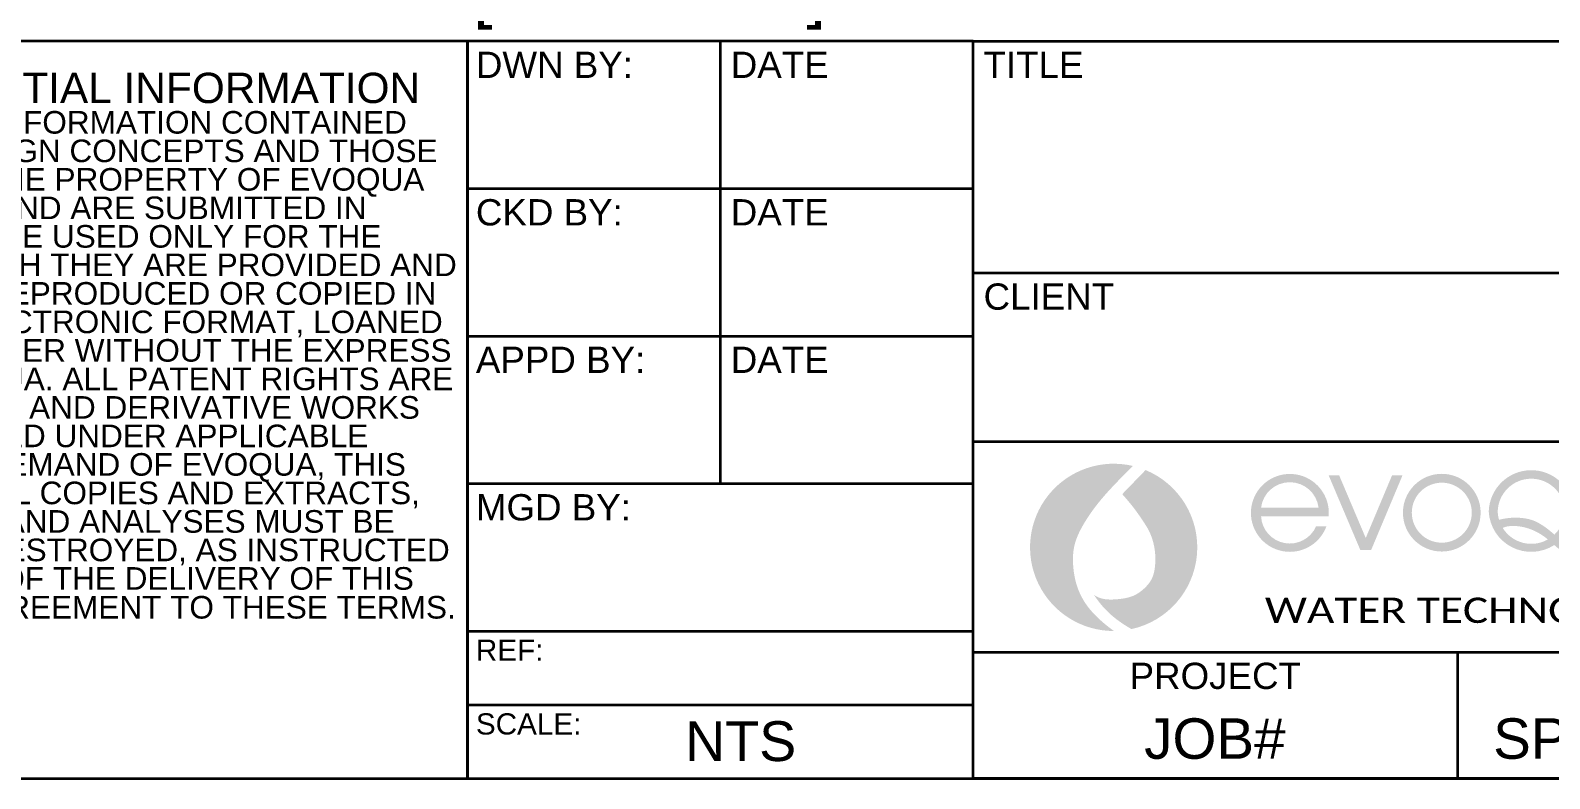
# Model space of a CAD drawing. Header units: inches. Extents: x 15 to 402, y 6 to 261.
# Drawn here: x 291.9 to 346, y 6 to 32.6 of the extents above; entities that cross this region are included whole.
import ezdxf
from ezdxf.enums import TextEntityAlignment as Align

# ---------------------------------------------------------------- set-up
doc = ezdxf.new("R2010")
doc.units = ezdxf.units.IN
doc.header["$LTSCALE"] = 12
doc.header["$MEASUREMENT"] = 0
doc.layers.get('0').update_dxf_attribs({"lineweight": 25})
for name, color, linetype, lineweight in [('Border', 7, 'Continuous', 35), ('Dimension (ANSI)', 7, 'Continuous', 25), ('Hatch', 7, 'Continuous', 18), ('Title', 7, 'Continuous', 35)]:
    doc.layers.add(name, color=color, linetype=linetype, lineweight=lineweight)
doc.styles.add('MEMCOR Medium', font='arial.ttf')
doc.styles.add('Standard A-B-C', font='arial.ttf')
doc.styles.add('Standard D-E', font='arial.ttf')
doc.styles.add('Text Style175', font='arial.ttf')
doc.styles.add('Text Style176', font='arial.ttf')
doc.styles.add('Text Style234', font='arial.ttf')
doc.styles.add('Text Style238', font='arial.ttf')
doc.styles.add('Text Style5', font='arial.ttf')
doc.dimstyles.new('Default (ANSI)', dxfattribs={"dimscale": 12, "dimtxt": 0.1500000059604645, "dimasz": 0.09842519462108612, "dimexe": 0.125, "dimexo": 0.0625, "dimgap": 0.03149606299212598, "dimtad": 0, "dimtih": 1, "dimtoh": 1, "dimdec": 4, "dimrnd": 1e-08, "dimzin": 3, "dimdsep": 46, "dimlunit": 5, "dimtxsty": 'MEMCOR Medium', "dimcen": 0.09, "dimdle": 0.3937007874015748, "dimclrd": 256, "dimclre": 256, "dimclrt": 256, "dimadec": 0, "dimazin": 1, "dimtfac": 0.800000011920929, "dimtofl": 0, "dimtmove": 0, "dimatfit": 3, "dimfxl": 1, "dimfrac": 1, "dimtolj": 1, "dimtzin": 4, "dimlwd": -1, "dimlwe": -1, "dimarcsym": 0})

# ---------------------------------------------------------------- blocks, each defined once
blk = doc.blocks.new('Borders 22x34_D')
at = {"layer": 'Border'}
blk.add_line((1.25, 0.4999999999999998), (33.5, 0.4999999999999999), dxfattribs=at)
blk = doc.blocks.new('Title Blocks D-E')
at = {"layer": 'Hatch'}
h = blk.add_hatch(color=256, dxfattribs=at)
edge = h.paths.add_edge_path()
edge.add_arc((19.98189101367876, 9.943906092784042), 0.2480719103066371, 76.67904422196989, 270.1894755167525)
edge.add_spline(control_points=[(19.98271137895041, 9.695835538940974), (19.95345309105183, 9.716895074018595), (19.90706101172811, 9.757582681646385), (19.87700493049096, 9.809075822364122), (19.86340140199017, 9.859645821546861), (19.85905807307129, 9.913599619973075), (19.86446310478937, 9.954909505000881), (19.8816433844362, 9.996605463722519), (19.91586083952322, 10.05094746716277), (19.94824109578481, 10.09215870240479), (19.99280924253348, 10.13969271243175), (20.03904818574205, 10.18530354588766)], knot_values=[1, 1, 1, 1, 1, 2, 3, 4, 5, 6, 7, 8, 9, 9, 9, 9, 9], degree=4, periodic=0)
h = blk.add_hatch(color=256, dxfattribs=at)
edge = h.paths.add_edge_path()
edge.add_line((20.07652725733046, 10.17321735301929), (20.00727756033102, 10.10174476056733))
edge.add_spline(control_points=[(20.00727756033102, 10.10174476056733), (20.03914590152676, 10.06589463365678), (20.06205326464902, 10.03231709591344), (20.07977724453722, 10.00633734431644), (20.09291840155609, 9.982728954174325), (20.10645438168407, 9.938139373098876), (20.10645438168407, 9.885254681356948), (20.0973312580813, 9.844655972069827), (20.06500654201578, 9.813293603220147), (20.03456712345327, 9.793429472069839), (19.98866453348985, 9.788065841916373), (19.94298954232558, 9.788065841916373), (19.92328802309256, 9.80336153764499)], knot_values=[1, 1, 1, 1, 1, 2, 3, 4, 5, 6, 7, 8, 9, 10, 10, 10, 10, 10], degree=4, periodic=0)
edge.add_spline(control_points=[(19.92328802309256, 9.80336153764499), (19.94541699423018, 9.76971769391496), (19.96808223500112, 9.745075690320038), (19.99617440364807, 9.723795472653753), (20.03456712345327, 9.701491365215341)], knot_values=[1, 1, 1, 1, 1, 2, 2, 2, 2, 2], degree=4, periodic=0)
edge.add_arc((19.98189101367876, 9.943906092784042), 0.248071910306636, 282.2596405573036, 427.574169988247)
h = blk.add_hatch(color=256, dxfattribs=at)
edge = h.paths.add_edge_path(flags=0)
edge.add_arc((20.50451582386743, 10.0511933714257), 0.08593673129867534, 6.776661522110381, 173.2233384778896)
edge.add_line((20.41917947616973, 10.06133386194242), (20.58985217156513, 10.06133386194242))
edge = h.paths.add_edge_path()
edge.add_arc((20.50465952519584, 10.04614204808804), 0.1155461320437756, 354.8678353908406, 699.9288679324424)
edge.add_line((20.61318822665002, 10.00648817575572), (20.58256276585194, 10.00648817575572))
edge.add_arc((20.50435126089575, 10.04054076796844), 0.0853030980909805, 183.1818174345895, 336.47212022216326, ccw=False)
edge.add_line((20.41917966361967, 10.035806049248), (20.61974243338927, 10.035806049248))
blk.add_hatch(color=256, dxfattribs=at).paths.add_polyline_path([(20.83882920677774, 10.1574384630601), (20.74579721742829, 9.936036758994819), (20.71370478699376, 9.936036758994819), (20.61974243338927, 10.1574384630601), (20.65090274812042, 10.1574384630601), (20.72975100221102, 9.971649823795975), (20.80781854366126, 10.1574384630601)])
h = blk.add_hatch(color=256, dxfattribs=at)
edge = h.paths.add_edge_path(flags=0)
edge.add_arc((20.95540742271109, 10.04673761102746), 0.08898218991667346, 0, 360)
edge = h.paths.add_edge_path()
edge.add_arc((20.95540742271109, 10.04673761102746), 0.1152627050413219, 0, 360)
h = blk.add_hatch(color=256, dxfattribs=at)
edge = h.paths.add_edge_path(flags=0)
edge.add_spline(control_points=[(21.28965365755471, 9.98179292378984), (21.28703241586095, 9.983963055464308), (21.27929868501237, 9.99042403830512), (21.26621666323003, 10.00148305775575), (21.24874244271965, 10.01314764377143), (21.21811683598544, 10.03074535794635), (21.17310424011757, 10.03358443398824), (21.14717791512313, 10.03074535794635), (21.12528978030135, 10.02579253233809)], knot_values=[-5.52597164909316, -5.52597164909316, -5.52597164909316, -5.52597164909316, -5.52597164909316, -5, -4, -3, -2, -1, -1, -1, -1, -1], degree=4, periodic=0)
edge.add_arc((21.2209285947543, 10.05406190907489), 0.09972933616068584, 182.5887102984282, 196.466876723726, ccw=False)
edge.add_arc((21.22092859475428, 10.04792371726015), 0.09964095679554646, 0.9395147463749254, 179.0604852533602, ccw=False)
edge.add_arc((21.2209285947543, 10.05406190907489), 0.09972933616068579, 313.56015868189434, 357.4112897013063, ccw=False)
edge = h.paths.add_edge_path(flags=0)
edge.add_spline(control_points=[(21.13623384771224, 10.00140509266396), (21.14717791512313, 10.00653126271307), (21.16403102746299, 10.00775959704101), (21.18778228260108, 10.00775959704101), (21.22362858241822, 9.997574353673063), (21.24871627221788, 9.983693987986738), (21.26100620248021, 9.974763794409442), (21.26795225583187, 9.96919300850959), (21.27019188039856, 9.967349342635039)], knot_values=[-5.475496917830196, -5.475496917830196, -5.475496917830196, -5.475496917830196, -5.475496917830196, -4.475496917830196, -3.475496917830196, -2.475496917830196, -1.475496917830196, -1, -1, -1, -1, -1], degree=4, periodic=0)
edge.add_arc((21.2209285947543, 10.05406190907489), 0.09972933616068583, 211.8702374822789, 299.6018442750251, ccw=False)
edge = h.paths.add_edge_path()
edge.add_line((21.34298238841649, 9.955344151221507), (21.34298238841649, 9.930594838847103))
edge.add_spline(control_points=[(21.34298238841649, 9.930594838847103), (21.32558160767466, 9.930594838847103), (21.3124251213407, 9.931839985738108), (21.30160919742674, 9.939822479466438), (21.29240971520882, 9.947892082317136), (21.28922983792888, 9.950733973171527)], knot_values=[6.426385496155728, 6.426385496155728, 6.426385496155728, 6.426385496155728, 6.426385496155728, 7.426385496155728, 8, 8, 8, 8, 8], degree=4, periodic=0)
edge.add_arc((21.22080332029925, 10.05690955693937), 0.1263148562258648, 183.1672639838756, 302.80039011630686, ccw=False)
edge.add_arc((21.22092859475428, 10.04648217173905), 0.1262942701338117, 2.941242516077807, 178.4353925870931, ccw=False)
edge.add_arc((21.22080332029925, 10.05690955693937), 0.1263148562258648, 314.2285574218731, 358.2093711192952, ccw=False)
edge.add_spline(control_points=[(21.30891075433669, 9.966396999961352), (21.31059179566335, 9.965135118110556), (21.31622790101721, 9.961063967666211), (21.32196975317009, 9.957773353566468), (21.33082036812931, 9.95499168933311), (21.34298238841649, 9.955344151221507)], knot_values=[6.585199874805888, 6.585199874805888, 6.585199874805888, 6.585199874805888, 6.585199874805888, 7, 8, 8, 8, 8, 8], degree=4, periodic=0)
at = {"layer": 'Title'}
for p, q in [((18.06458223216816, 11.4454762342088), (15.25208223216816, 11.4454762342088)), ((19.56458223216816, 11.4454762342088), (18.06458223216816, 11.4454762342088)), ((18.06458223216816, 11.4454762342088), (18.06458223216816, 9.257976234208797)), ((18.06458223216816, 9.257976234208797), (18.06458223216816, 11.4454762342088)), ((18.81458223216816, 11.4454762342088), (18.81458223216816, 10.1329762342088)), ((19.56458223216816, 11.4454762342088), (25.75208223216816, 11.4454762342088)), ((19.56458223216816, 9.257976234208797), (19.56458223216816, 11.4454762342088)), ((19.56458223216816, 9.257976234208797), (19.56458223216816, 11.4454762342088)), ((18.06458223216816, 11.0079762342088), (19.56458223216816, 11.0079762342088)), ((19.56458223216816, 10.7579762342088), (25.75208223216816, 10.7579762342088)), ((18.06458223216816, 10.5704762342088), (19.56458223216816, 10.5704762342088)), ((19.56458223216816, 10.2579762342088), (25.75208223216816, 10.2579762342088)), ((18.06458223216816, 10.1329762342088), (19.56458223216816, 10.1329762342088)), ((18.06458223216816, 9.695476234208797), (19.56458223216816, 9.695476234208797)), ((19.56458223216816, 9.632976234208797), (25.75208223216816, 9.632976234208797)), ((21.00208223216816, 9.632976234208797), (21.00208223216816, 9.257976234208797)), ((18.06458223216816, 9.476726234208797), (19.56458223216816, 9.476726234208797)), ((15.25208223216816, 9.257976234208797), (18.06458223216816, 9.257976234208797)), ((18.06458223216816, 9.257976234208797), (19.56458223216816, 9.257976234208797)), ((25.75208223216816, 9.257976234208797), (19.56458223216816, 9.257976234208797))]:
    blk.add_line(p, q, dxfattribs=at)
for s, insert, char_height, attachment_point, style in [('\\fArial|b0|i0;\\H0.0780;DWN BY:', (18.08958223216816, 11.4142262342088), 0.07799999920401986, 1, 'Standard A-B-C'), ('\\fArial|b0|i0;\\H0.0780;DATE', (18.84583223216816, 11.4142262342088), 0.07799999920401986, 1, 'Standard A-B-C'), ('\\fArial|b0|i0;\\H0.0780;TITLE', (19.59583223216816, 11.4142262342088), 0.07799999920401986, 1, 'Standard A-B-C'), ('\\fArial|b0|i0;\\H0.0780;CKD BY:', (18.08958223216816, 10.9767262342088), 0.07799999920401986, 1, 'Standard A-B-C'), ('\\fArial|b0|i0;\\H0.0780;DATE', (18.84583223216816, 10.9767262342088), 0.07799999920401986, 1, 'Standard A-B-C'), ('\\fArial|b0|i0;\\H0.0780;CLIENT', (19.59583223216816, 10.7267262342088), 0.07799999920401986, 1, 'Standard A-B-C'), ('\\fArial|b0|i0;\\H0.0780;DATE', (18.84583223216816, 10.5392262342088), 0.07799999920401986, 1, 'Standard A-B-C'), ('\\fArial|b0|i0;\\H0.0780;MGD BY:', (18.08958223216816, 10.1017262342088), 0.07799999920401986, 1, 'Standard A-B-C'), ('\\fCalibri|b0|i0;\\W1.20;\\H0.0750;WATER TECHNOLOGIES', (21.77234922199468, 9.794773761189376), 0.07500000239357234, 3, 'Standard D-E'), ('\\fArial|b0|i0;\\H0.0630;REF:', (18.08958223216816, 9.670476234208797), 0.06299999755198561, 1, 'Standard A-B-C'), ('\\fArial|b0|i0;\\H0.0780;PROJECT', (20.28333223216816, 9.6017262342088), 0.07799999920401986, 2, 'Standard A-B-C'), ('\\fArial|b0|i0;\\H0.0630;SCALE:', (18.08958223216816, 9.451726234208797), 0.06299999755198561, 1, 'Standard A-B-C')]:
    blk.add_mtext(s, dxfattribs=dict(at, insert=insert, char_height=char_height, attachment_point=attachment_point, style=style))
at = {"layer": 'Title', "insert": (16.67048464356042, 11.3517262342088), "char_height": 0.06000000074153809, "width": 2.725909075399083, "attachment_point": 2, "line_spacing_factor": 0.7571007013320923, "style": 'Standard A-B-C'}
blk.add_mtext('{\\H1.5x;COMPANY CONFIDENTIAL INFORMATION\\P\\H0.74444x;THIS DOCUMENT AND ALL INFORMATION CONTAINED \\H1.55017x; \\H0.64509x;HEREIN, INCLUDING THE DESIGN CONCEPTS AND THOSE \\H1.34683x; \\H0.74248x;ARISING THEREFROM ARE THE PROPERTY OF EVOQUA \\H1.34875x; \\H0.74142x;AND/OR ITS AFFILIATES AND ARE SUBMITTED IN \\H1.34874x; \\H0.74143x;CONFIDENCE. THEY MAY BE USED ONLY FOR THE \\H1.34874x; \\H0.74143x;EXPRESS PURPOSE FOR WHICH THEY ARE PROVIDED AND \\H1.34874x; \\H0.74143x;MUST NOT BE DISCLOSED, REPRODUCED OR COPIED IN \\H1.34874x; \\H0.74143x;ANY FORM, INCLUDING IN ELECTRONIC FORMAT, LOANED \\H1.34874x; \\H0.74143x;OR USED IN ANY OTHER MANNER WITHOUT THE EXPRESS \\H1.34874x; \\H0.74143x;WRITTEN CONSENT OF EVOQUA. ALL PATENT RIGHTS ARE \\H1.34874x; \\H0.74143x;RESERVED. THIS DOCUMENT AND DERIVATIVE WORKS \\H1.34874x; \\H0.74143x;THEREOF ARE PROTECTED UNDER APPLICABLE \\H1.34874x; \\H0.74143x;COPYRIGHT LAWS. UPON DEMAND OF EVOQUA, THIS \\H1.34874x; \\H0.74143x;DOCUMENT, ALONG WITH ALL COPIES AND EXTRACTS, \\H1.34874x; \\H0.74143x;AND ALL RELATED NOTES AND ANALYSES MUST BE \\H1.34874x; \\H0.74143x;RETURNED TO EVOQUA OR DESTROYED, AS INSTRUCTED \\H1.34874x; \\H0.74143x;BY EVOQUA. ACCEPTANCE OF THE DELIVERY OF THIS \\H1.34874x; \\H0.74143x;DOCUMENT CONSTITUTES AGREEMENT TO THESE TERMS\\H1.01493x;.\\H1.3289x; }', dxfattribs=at)
at = {"layer": 'Title', "insert": (18.08958223216816, 10.5392262342088), "char_height": 0.07799999920401986, "attachment_point": 1, "line_spacing_factor": 3.028467655181885, "style": 'Standard A-B-C'}
blk.add_mtext('\\fArial|b0|i0;\\H0.0780;APPD BY:\\P', dxfattribs=at)
at = {"layer": 'Title'}
for tag, height, style, p in [('DESIGNER', 0.09399999783733698, 'Text Style175', (18.43958223216816, 11.1407762342088)), ('CREATION_DATE', 0.09399999783733698, 'Text Style175', (19.18958223216816, 11.1407762342088)), ('CHECKED_BY', 0.09399999783733698, 'Text Style175', (18.43958223216816, 10.7032762342088)), ('CHECKED_DATE', 0.09399999783733698, 'Text Style175', (19.18958223216816, 10.7032762342088)), ('ENG_APPROVED_BY', 0.09399999783733698, 'Text Style175', (18.43958223216816, 10.2657762342088)), ('ENG_APPROVAL_DATE', 0.09399999783733698, 'Text Style175', (19.18958223216816, 10.2657762342088)), ('MANAGER', 0.09399999783733698, 'Text Style175', (18.81458223216816, 9.828276234208797)), ('REVISION_NUMBER', 0.1200000014830762, 'Text Style5', (25.56458223216816, 9.376776234208798))]:
    blk.add_attdef(tag, text='', height=height, dxfattribs=dict(at, style=style)).set_placement(p, align=Align.MIDDLE_CENTER)
at = {"layer": 'Title', "style": 'Text Style176'}
blk.add_attdef('!Reference', text='', height=0.07799999920401986, dxfattribs=at).set_placement((18.87708223216816, 9.526726234208796), align=Align.BOTTOM_CENTER)
at = {"layer": 'Title'}
for tag, p, height, style in [('Scale_1_001', (18.71010851066844, 9.309990392489857), 0.1181102409137516, 'Text Style234'), ('PROJECT_001', (20.0725136744474, 9.316735305422863), 0.1200000014830762, 'Text Style5'), ('PART_NUMBER_001', (21.10781721420243, 9.316817160813164), 0.1200000014830762, 'Text Style5'), ('@DMS_Reference_001', (23.12832029153776, 9.316776233118013), 0.1200000014830762, 'Text Style5'), ('Sheet_Number_001', (24.46172752474966, 9.316530666947111), 0.1200000014830762, 'Text Style5'), ('Number_of_sheets_001', (25.02265817451255, 9.314187783023133), 0.12466666970666, 'Text Style238')]:
    blk.add_attdef(tag, p, '', height=height, dxfattribs=dict(at, style=style))
blk = doc.blocks.new('*D31')
at = {"layer": 'Defpoints', "color": 0, "transparency": 16777216}
for p in [(303.5986312663654, 41.64151783738294), (324.3486312663653, 40.63912191559123), (324.3486312663653, 35.36482735538602)]:
    blk.add_point(p, dxfattribs=at)
at = {"layer": 'Dimension (ANSI)', "transparency": 16777216}
for p, q in [((303.5986312663654, 40.89151783738294), (303.5986312663654, 33.86482735538602)), ((324.3486312663653, 39.88912191559123), (324.3486312663653, 33.86482735538602)), ((304.7797336018184, 35.36482735538602), (307.4737137022288, 35.36482735538602)), ((323.1675289309123, 35.36482735538602), (320.473548830502, 35.36482735538602))]:
    blk.add_line(p, q, dxfattribs=at)
for points in [[(304.7797336018184, 35.56167774462819), (304.7797336018184, 35.16797696614385), (303.5986312663654, 35.36482735538602)], [(323.1675289309123, 35.56167774462819), (323.1675289309123, 35.16797696614385), (324.3486312663653, 35.36482735538602)]]:
    blk.add_solid(points, dxfattribs=at)
at = {"layer": 'Dimension (ANSI)', "transparency": 16777216, "char_height": 1.800000071525574, "attachment_point": 5, "style": 'MEMCOR Medium'}
for s, insert in [('\\A1; 21 in', (313.9736312663654, 36.64707756040147)), ('\\A1;[527.0 mm]', (313.9736312663654, 33.83332748007957))]:
    blk.add_mtext(s, dxfattribs=dict(at, insert=insert))

msp = doc.modelspace()

# ---------------------------------------------------------------- block references
at = {"xscale": 12, "yscale": 12, "zscale": 12}
msp.add_blockref('Borders 22x34_D', (0, 0), dxfattribs=at)
ref = msp.add_blockref('Title Blocks D-E', (90.71909519246965, -105.0957148105056), dxfattribs=dict(xscale=12, yscale=12, zscale=12))
ref.add_attrib('PROJECT_001', 'JOB#', (331.5892592858385, 6.705108854568783), dxfattribs={"layer": 'Title', "height": 1.440000017796914, "style": 'Text Style5'})
ref.add_attrib('PART_NUMBER_001', 'SP-33-48-732-R', (344.0129017628988, 6.706091119252398), dxfattribs={"layer": 'Title', "height": 1.440000017796914, "style": 'Text Style5'})
ref.add_attrib('Scale_1_001', 'NTS', (315.240397320491, 6.624169899372689), dxfattribs={"layer": 'Title', "height": 1.417322890965019, "style": 'Text Style234'})

# ---------------------------------------------------------------- dimensions: what is measured, and where the dimension line sits
at = {"layer": 'Dimension (ANSI)'}
dim = msp.add_linear_dim(base=(324.3486312663653, 35.36482735538602), p1=(303.5986312663654, 41.64151783738294), p2=(324.3486312663653, 40.63912191559123), text=' <> in\\X[527.0 mm]', dimstyle='Default (ANSI)', override={"dimgap": 0.03149606299212598, "dimtih": 0, "dimtoh": 0, "dimdec": 1, "dimpost": '', "dimtol": 0, "dimlim": 0, "dimtp": 0, "dimtm": -0, "dimtdec": 2, "dimatfit": 1}, dxfattribs=at)
dim.commit()
dim.dimension.update_dxf_attribs({"geometry": '*D31', "text_midpoint": (313.9736312663654, 35.36482735538602), "dimtype": 160})

doc.saveas('drawing.dxf')
